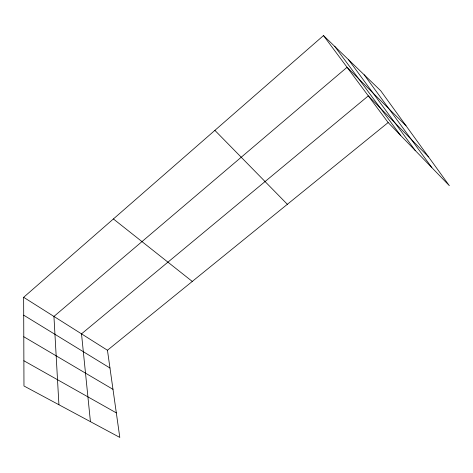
<?xml version="1.0" encoding="UTF-8"?>
<svg xmlns="http://www.w3.org/2000/svg" width="473" height="473" viewBox="0 0 473 473"><rect width="100%" height="100%" fill="white"/><g stroke="black" fill="none" stroke-linecap="round" stroke-linejoin="round"><path stroke-width="0.71" d="M23.65 297.304L107.454 350.251L119.799 437.43L23.969 385.986L23.65 297.304L323.491 35.57L380.724 90.757L449.35 185.676L388.144 122.548L323.491 35.57M107.454 350.251L388.144 122.548M23.881 360.757L116.323 412.882M23.792 336.752L112.988 389.344M23.715 315.184L109.973 368.029M113.396 218.958L192.275 281.441M406.053 125.788L347.064 67.278L53.94 316.437L58.924 404.752M428.591 156.959L368.319 95.877L81.516 333.861L90.432 421.668M214.884 130.371L287.359 204.306M334.801 46.478L400.43 135.219M348.601 59.781L415.288 150.544M364.151 74.775L431.867 167.643"/></g></svg>
